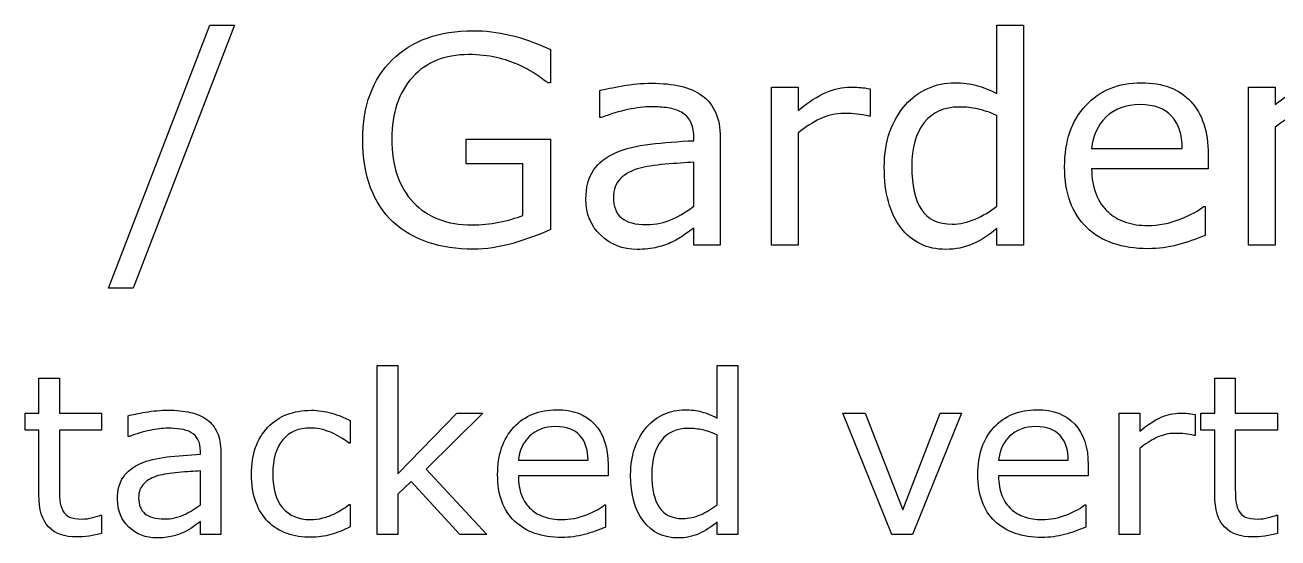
# Model space of a CAD drawing. Extents: x -13 to 750, y 12 to 2314.
# Drawn here: x 230.2 to 286.3, y 587.7 to 610.8 of the extents above; entities that cross this region are included whole.
import ezdxf

# ---------------------------------------------------------------- set-up
doc = ezdxf.new("R2010")
doc.units = 0
doc.layers.get('0').update_dxf_attribs({"linetype": 'CONTINUOUS'})

msp = doc.modelspace()

# ---------------------------------------------------------------- linework, layer by layer
at = {"color": 7}
for points in [[(239.55417, 610.7661), (235.0029, 598.9594), (233.90476, 598.9594), (238.43698, 610.7661)], [(250.86572, 587.8898), (249.65479, 587.8898), (247.46729, 590.2775), (246.87158, 589.7111), (246.87158, 587.89), (245.95361, 587.89), (245.95361, 595.4877), (246.87158, 595.4877), (246.87158, 590.6146), (249.52295, 593.3441), (250.68018, 593.3441), (248.146, 590.8246)], [(272.15479, 593.3439), (269.94775, 587.8898), (269.0249, 587.8898), (266.83252, 593.3439), (267.82861, 593.3439), (269.51807, 589.0031), (271.19287, 593.3439)]]:
    msp.add_lwpolyline(points, close=True, dxfattribs=at)
for points in [[(273.73633, 607.6947), (273.73633, 610.767), (274.92969, 610.767), (274.92969, 600.89)], [(253.71579, 609.6616), (253.71579, 608.1699), (253.60153, 608.1699)], [(264.8242, 605.9241), (264.8242, 600.89), (263.63084, 600.89), (263.63084, 607.9803), (264.8242, 607.9803), (264.8242, 606.933)], [(286.21585, 606.1839), (286.21585, 600.89), (285.02249, 600.89), (285.02249, 607.9803), (286.21585, 607.9803), (286.21585, 607.1932)], [(256.00098, 606.6158), (255.93748, 606.6158), (255.93748, 607.8282)], [(268.05516, 607.9043), (268.05518, 606.6791)], [(268.05518, 606.6791), (267.99168, 606.6791)], [(273.73633, 602.6356), (273.73633, 606.7045)], [(260.146, 605.5746), (260.146, 605.7587)], [(261.33299, 605.7017), (261.33301, 600.89)], [(252.478, 602.2221), (252.478, 604.539), (249.94528, 604.539), (249.94528, 605.6435), (253.72214, 605.6435), (253.72214, 601.5873)], [(277.98926, 605.2254), (282.05176, 605.2254)], [(260.146, 602.6356), (260.146, 604.6097)], [(283.2134, 604.9588), (283.21338, 604.3114)], [(283.21338, 604.3114), (277.98926, 604.3114)], [(260.146, 602.6358), (260.146, 602.6356)], [(273.73633, 602.6351), (273.73633, 602.6356)], [(283.01025, 602.6229), (283.07375, 602.6229), (283.07375, 601.3216)], [(261.33301, 600.89), (260.146, 600.89), (260.146, 601.6454)], [(274.92969, 600.89), (273.73633, 600.89), (273.73633, 601.6327)], [(261.19775, 593.124), (261.19775, 595.4873), (262.11572, 595.4873), (262.11572, 587.8898)], [(230.77783, 589.6721), (230.77783, 592.5725), (230.15771, 592.5725), (230.15771, 593.344), (230.77783, 593.344), (230.77783, 594.9114), (231.6958, 594.9114), (231.6958, 593.344), (233.59033, 593.344), (233.59033, 592.5725), (231.6958, 592.5725), (231.6958, 590.0872)], [(283.51221, 589.6719), (283.51221, 592.5723), (282.89209, 592.5723), (282.89209, 593.3438), (283.51221, 593.3438), (283.51221, 594.9112), (284.43018, 594.9112), (284.43018, 593.3438), (286.32471, 593.3438), (286.32471, 592.5723), (284.43018, 592.5723), (284.43018, 590.087)], [(280.1431, 591.7611), (280.1431, 587.89), (279.22513, 587.89), (279.22513, 593.3441), (280.1431, 593.3441), (280.1431, 592.5384)], [(234.83545, 592.2939), (234.78665, 592.2939), (234.78665, 593.2265)], [(244.73779, 593.0168), (244.73779, 591.9962), (244.68899, 591.9962)], [(282.62845, 593.2851), (282.62842, 592.3429)], [(261.19775, 589.2326), (261.19775, 592.3625)], [(282.62842, 592.3429), (282.57962, 592.3429)], [(238.02393, 591.4935), (238.02393, 591.6351)], [(238.93704, 591.5905), (238.93701, 587.8898)], [(252.28174, 591.2248), (255.40674, 591.2248)], [(273.81494, 591.2248), (276.93994, 591.2248)], [(238.02393, 589.2326), (238.02393, 590.7511)], [(256.30029, 590.5216), (252.28174, 590.5216)], [(256.30026, 591.0197), (256.30029, 590.5216)], [(277.8335, 590.5216), (273.81494, 590.5216)], [(277.83348, 591.0197), (277.8335, 590.5216)], [(238.02393, 589.2328), (238.02393, 589.2326)], [(244.68899, 589.242), (244.73779, 589.242), (244.73779, 588.2316)], [(256.14404, 589.2228), (256.19284, 589.2228), (256.19284, 588.2218)], [(261.19775, 589.2321), (261.19775, 589.2326)], [(277.67725, 589.2228), (277.72605, 589.2228), (277.72605, 588.2218)], [(233.54147, 588.7633), (233.59027, 588.7633), (233.59033, 587.9388)], [(238.93701, 587.8898), (238.02393, 587.8898), (238.02393, 588.4709)], [(262.11572, 587.8898), (261.19775, 587.8898), (261.19775, 588.4611)], [(286.27585, 588.7631), (286.32465, 588.7631), (286.32471, 587.9386)]]:
    msp.add_lwpolyline(points, dxfattribs=at)
for points in [[(246.61911, 609.1982), (247.50355, 610.074133), (248.715953, 610.5121), (250.25632, 610.5121)], [(250.25632, 610.5121), (250.793753, 610.5121), (251.341767, 610.446533), (251.90036, 610.3154)], [(251.90036, 610.3154), (252.463187, 610.1884), (253.06833, 609.970467), (253.71579, 609.6616)], [(245.2988, 605.6245), (245.2988, 607.135233), (245.738903, 608.326467), (246.61911, 609.1982)], [(250.0405, 609.4394), (248.982553, 609.4394), (248.144663, 609.098733), (247.52683, 608.4174)], [(251.29733, 609.3061), (250.92917, 609.394967), (250.510227, 609.4394), (250.0405, 609.4394)], [(252.29392, 608.9824), (252.001927, 609.113533), (251.66973, 609.221433), (251.29733, 609.3061)], [(253.03024, 608.5698), (252.780567, 608.7348), (252.535127, 608.872333), (252.29392, 608.9824)], [(253.60153, 608.1699), (253.47035, 608.271433), (253.27992, 608.404733), (253.03024, 608.5698)], [(247.52683, 608.4174), (246.913223, 607.740333), (246.60642, 606.822033), (246.60642, 605.6625)], [(255.93748, 607.8282), (256.170227, 607.891533), (256.506653, 607.961367), (256.94676, 608.0377)], [(256.94676, 608.0377), (257.38686, 608.113833), (257.820617, 608.1519), (258.24803, 608.1519)], [(258.24803, 608.1519), (258.747377, 608.1519), (259.181133, 608.1096), (259.5493, 608.025)], [(259.5493, 608.025), (259.921693, 607.9446), (260.243307, 607.804933), (260.51414, 607.606)], [(266.07469, 607.7391), (266.438623, 607.8999), (266.808903, 607.9803), (267.18553, 607.9803)], [(267.18553, 607.9803), (267.392883, 607.9803), (267.54311, 607.973967), (267.63621, 607.9613)], [(267.63621, 607.9613), (267.72931, 607.952633), (267.86896, 607.933633), (268.05516, 607.9043)], [(270.64502, 607.9232), (271.030113, 608.092467), (271.4279, 608.1771), (271.83838, 608.1771)], [(271.83838, 608.1771), (272.210773, 608.1771), (272.54085, 608.1369), (272.82861, 608.0565)], [(272.82861, 608.0565), (273.11637, 607.9803), (273.418943, 607.8597), (273.73633, 607.6947)], [(277.72268, 607.1551), (278.35744, 607.836433), (279.191097, 608.1771), (280.22365, 608.1771)], [(280.22365, 608.1771), (281.18003, 608.1771), (281.91636, 607.8978), (282.43264, 607.3392)], [(260.51414, 607.606), (260.78074, 607.411333), (260.983867, 607.159533), (261.12352, 606.8506)], [(264.8242, 606.933), (265.29816, 607.313867), (265.71499, 607.582567), (266.07469, 607.7391)], [(269.64209, 607.1869), (269.92985, 607.5085), (270.26416, 607.753933), (270.64502, 607.9232)], [(286.21585, 607.1932), (286.588243, 607.502133), (286.973333, 607.743367), (287.37112, 607.9169)], [(257.19434, 606.9713), (256.809247, 606.890833), (256.41146, 606.772333), (256.00098, 606.6158)], [(258.2417, 607.0982), (257.928547, 607.0982), (257.579427, 607.0559), (257.19434, 606.9713)], [(258.98437, 607.0472), (258.747397, 607.0812), (258.49984, 607.0982), (258.2417, 607.0982)], [(259.59375, 606.8504), (259.424477, 606.947733), (259.22135, 607.013333), (258.98437, 607.0472)], [(260, 606.4315), (259.9069, 606.609233), (259.771483, 606.748867), (259.59375, 606.8504)], [(261.12352, 606.8506), (261.263167, 606.541733), (261.33299, 606.158767), (261.33299, 605.7017)], [(268.94385, 605.9872), (269.11735, 606.456933), (269.350097, 606.856833), (269.64209, 607.1869)], [(272.0415, 607.0848), (271.37288, 607.0848), (270.852373, 606.852067), (270.47998, 606.3866)], [(272.87305, 607.0028), (272.619143, 607.057467), (272.34196, 607.0848), (272.0415, 607.0848)], [(273.73633, 606.7045), (273.414717, 606.848367), (273.126957, 606.9478), (272.87305, 607.0028)], [(276.77688, 604.3939), (276.77688, 605.553433), (277.092147, 606.473833), (277.72268, 607.1551)], [(280.16016, 607.1932), (279.52116, 607.1932), (279.01123, 607.0049), (278.63037, 606.6283)], [(281.57568, 606.6791), (281.26676, 607.021833), (280.79492, 607.1932), (280.16016, 607.1932)], [(282.43264, 607.3392), (282.953147, 606.7806), (283.2134, 605.987133), (283.2134, 604.9588)], [(260.146, 605.7587), (260.146, 606.0295), (260.097333, 606.253767), (260, 606.4315)], [(265.81443, 606.5525), (265.471657, 606.3917), (265.14158, 606.182233), (264.8242, 605.9241)], [(266.88084, 606.8001), (266.512673, 606.8001), (266.157203, 606.717567), (265.81443, 606.5525)], [(267.47117, 606.7681), (267.30613, 606.789433), (267.109353, 606.8001), (266.88084, 606.8001)], [(267.99168, 606.6791), (267.813947, 606.7211), (267.640443, 606.750767), (267.47117, 606.7681)], [(270.47998, 606.3866), (270.107587, 605.921067), (269.92139, 605.2609), (269.92139, 604.4061)], [(278.63037, 606.6283), (278.253743, 606.251633), (278.04004, 605.784), (277.98926, 605.2254)], [(282.05176, 605.2254), (282.04776, 605.851733), (281.889067, 606.3363), (281.57568, 606.6791)], [(287.23782, 606.7997), (286.882353, 606.6389), (286.541697, 606.433633), (286.21585, 606.1839)], [(268.68994, 604.3812), (268.68994, 604.982133), (268.774577, 605.517467), (268.94385, 605.9872)], [(245.65427, 603.4599), (245.41729, 604.077767), (245.2988, 604.7993), (245.2988, 605.6245)], [(246.60642, 605.6625), (246.60642, 604.439567), (246.928033, 603.487433), (247.57126, 602.8061)], [(256.64209, 605.035), (257.07373, 605.225467), (257.592123, 605.354533), (258.19727, 605.4222)], [(258.19727, 605.4222), (258.80241, 605.489933), (259.451987, 605.540733), (260.146, 605.5746)], [(255.65186, 604.2479), (255.884607, 604.582233), (256.214683, 604.8446), (256.64209, 605.035)], [(260.146, 604.6097), (259.782067, 604.588367), (259.35254, 604.5567), (258.85742, 604.5147)], [(255.30908, 602.9466), (255.30908, 603.484067), (255.42334, 603.917833), (255.65186, 604.2479)], [(257.68945, 604.3306), (257.346677, 604.233267), (257.069497, 604.080933), (256.85791, 603.8736)], [(258.85742, 604.5147), (258.366533, 604.4727), (257.97721, 604.411333), (257.68945, 604.3306)], [(269.43262, 601.6708), (268.9375, 602.322467), (268.68994, 603.225933), (268.68994, 604.3812)], [(269.92139, 604.4061), (269.92139, 603.563967), (270.06527, 602.922867), (270.35303, 602.4828)], [(277.76711, 601.6771), (277.106957, 602.3161), (276.77688, 603.2217), (276.77688, 604.3939)], [(277.98926, 604.3114), (277.98926, 603.875533), (278.054853, 603.494667), (278.18604, 603.1688)], [(246.66354, 601.9238), (246.227673, 602.334267), (245.89125, 602.8463), (245.65427, 603.4599)], [(256.85791, 603.8736), (256.646323, 603.670467), (256.54053, 603.389067), (256.54053, 603.0294)], [(255.97559, 601.328), (255.53125, 601.7512), (255.30908, 602.290733), (255.30908, 602.9466)], [(256.54053, 603.0294), (256.54053, 602.623133), (256.66325, 602.3163), (256.90869, 602.1089)], [(278.18604, 603.1688), (278.31722, 602.8472), (278.49707, 602.582733), (278.72559, 602.3754)], [(247.57126, 602.8061), (248.214487, 602.129033), (249.090463, 601.7905), (250.19919, 601.7905)], [(259.18115, 602.0455), (259.528157, 602.2105), (259.849773, 602.407267), (260.146, 602.6358)], [(270.35303, 602.4828), (270.64079, 602.046933), (271.102053, 601.829), (271.73682, 601.829)], [(272.76514, 602.0511), (273.11214, 602.203433), (273.43587, 602.3981), (273.73633, 602.6351)], [(278.72559, 602.3754), (278.945637, 602.172267), (279.20589, 602.0199), (279.50635, 601.9183)], [(281.96289, 602.0516), (282.453777, 602.246267), (282.802897, 602.4367), (283.01025, 602.6229)], [(248.23142, 601.0097), (247.617813, 601.212833), (247.095187, 601.517533), (246.66354, 601.9238)], [(250.19919, 601.7905), (250.605437, 601.7905), (251.00957, 601.8307), (251.41159, 601.9111)], [(251.41159, 601.9111), (251.817843, 601.9915), (252.173313, 602.095167), (252.478, 602.2221)], [(256.90869, 602.1089), (257.154137, 601.905833), (257.52865, 601.8043), (258.03223, 601.8043)], [(258.03223, 601.8043), (258.45117, 601.8043), (258.834143, 601.8847), (259.18115, 602.0455)], [(271.73682, 601.829), (272.07536, 601.829), (272.418133, 601.903033), (272.76514, 602.0511)], [(279.50635, 601.9183), (279.811037, 601.816767), (280.145347, 601.766), (280.50928, 601.766)], [(280.50928, 601.766), (280.9917, 601.766), (281.476237, 601.8612), (281.96289, 602.0516)], [(253.72214, 601.5873), (253.20586, 601.350367), (252.640917, 601.143033), (252.02731, 600.9653)], [(257.60059, 600.6932), (256.96159, 600.6932), (256.419923, 600.9048), (255.97559, 601.328)], [(259.71436, 601.3407), (259.53662, 601.213767), (259.363117, 601.1122), (259.19385, 601.036)], [(260.146, 601.6454), (260.0402, 601.573467), (259.89632, 601.4719), (259.71436, 601.3407)], [(271.45117, 600.6932), (270.604817, 600.6932), (269.931967, 601.019067), (269.43262, 601.6708)], [(273.73633, 601.6327), (273.393557, 601.336433), (273.03597, 601.1058), (272.66357, 600.9408)], [(280.52199, 600.725), (279.345557, 600.725), (278.427263, 601.042367), (277.76711, 601.6771)], [(283.07375, 601.3216), (282.67173, 601.152333), (282.26125, 601.010567), (281.84231, 600.8963)], [(250.25632, 600.705), (249.519993, 600.705), (248.845027, 600.806567), (248.23142, 601.0097)], [(252.02731, 600.9653), (251.417937, 600.791767), (250.827607, 600.705), (250.25632, 600.705)], [(258.5083, 600.7948), (258.25016, 600.727067), (257.94759, 600.6932), (257.60059, 600.6932)], [(259.19385, 601.036), (258.994957, 600.938667), (258.76644, 600.858267), (258.5083, 600.7948)], [(272.66357, 600.9408), (272.291177, 600.775733), (271.887043, 600.6932), (271.45117, 600.6932)], [(281.84231, 600.8963), (281.423363, 600.7821), (280.983257, 600.725), (280.52199, 600.725)], [(234.78665, 593.2265), (234.96569, 593.275167), (235.22448, 593.328867), (235.56302, 593.3876)], [(235.56302, 593.3876), (235.90156, 593.446267), (236.235217, 593.4756), (236.56399, 593.4756)], [(236.56399, 593.4756), (236.94811, 593.4756), (237.28177, 593.442933), (237.56497, 593.3776)], [(237.56497, 593.3776), (237.85143, 593.3156), (238.098827, 593.208167), (238.30716, 593.0553)], [(241.04639, 592.7091), (241.537923, 593.216967), (242.18571, 593.4709), (242.98975, 593.4709)], [(242.98975, 593.4709), (243.30225, 593.4709), (243.608237, 593.426933), (243.90771, 593.339)], [(243.90771, 593.339), (244.21045, 593.251133), (244.487143, 593.143733), (244.73779, 593.0168)], [(252.07663, 592.7091), (252.56491, 593.233233), (253.206187, 593.4953), (254.00046, 593.4953)], [(254.00046, 593.4953), (254.736133, 593.4953), (255.30254, 593.280433), (255.69968, 592.8507)], [(258.81982, 593.3), (259.116047, 593.4302), (259.422037, 593.4953), (259.73779, 593.4953)], [(259.73779, 593.4953), (260.02425, 593.4953), (260.278157, 593.4643), (260.49951, 593.4023)], [(260.49951, 593.4023), (260.720863, 593.343633), (260.95361, 593.250867), (261.19775, 593.124)], [(273.60984, 592.7091), (274.098127, 593.233233), (274.739403, 593.4953), (275.53367, 593.4953)], [(275.53367, 593.4953), (276.26935, 593.4953), (276.835757, 593.280433), (277.23289, 592.8507)], [(281.10501, 593.1586), (281.384957, 593.282267), (281.669787, 593.3441), (281.9595, 593.3441)], [(281.9595, 593.3441), (282.119007, 593.3441), (282.234567, 593.3391), (282.30618, 593.3291)], [(282.30618, 593.3291), (282.377793, 593.322433), (282.485217, 593.307767), (282.62845, 593.2851)], [(238.30716, 593.0553), (238.51224, 592.905567), (238.66849, 592.7119), (238.77591, 592.4743)], [(255.69968, 592.8507), (256.100067, 592.421033), (256.30026, 591.8107), (256.30026, 591.0197)], [(258.04834, 592.7335), (258.269693, 592.9809), (258.526853, 593.169733), (258.81982, 593.3)], [(277.23289, 592.8507), (277.633283, 592.421033), (277.83348, 591.8107), (277.83348, 591.0197)], [(280.1431, 592.5384), (280.50768, 592.8314), (280.828317, 593.038133), (281.10501, 593.1586)], [(235.75342, 592.5673), (235.457193, 592.5053), (235.151203, 592.414167), (234.83545, 592.2939)], [(236.55908, 592.6653), (236.318193, 592.6653), (236.04964, 592.632633), (235.75342, 592.5673)], [(237.13037, 592.6263), (236.948077, 592.6523), (236.757647, 592.6653), (236.55908, 592.6653)], [(237.59912, 592.475), (237.468913, 592.549867), (237.312663, 592.6003), (237.13037, 592.6263)], [(237.91162, 592.1527), (237.840007, 592.289433), (237.73584, 592.396867), (237.59912, 592.475)], [(238.77591, 592.4743), (238.88333, 592.236633), (238.93704, 591.942033), (238.93704, 591.5905)], [(240.31396, 590.6095), (240.31396, 591.501433), (240.558103, 592.2013), (241.04639, 592.7091)], [(242.95071, 592.675), (242.429877, 592.675), (242.018093, 592.4992), (241.71536, 592.1476)], [(243.81985, 592.4992), (243.52363, 592.6164), (243.233917, 592.675), (242.95071, 592.675)], [(244.68899, 591.9962), (244.409043, 592.214333), (244.11933, 592.382), (243.81985, 592.4992)], [(251.34909, 590.5851), (251.34909, 591.477033), (251.591603, 592.185033), (252.07663, 592.7091)], [(252.7749, 592.3039), (252.485187, 592.014167), (252.3208, 591.654467), (252.28174, 591.2248)], [(253.95166, 592.7384), (253.460127, 592.7384), (253.067873, 592.593567), (252.7749, 592.3039)], [(255.04053, 592.3429), (254.802897, 592.606567), (254.43994, 592.7384), (253.95166, 592.7384)], [(255.40674, 591.2248), (255.403407, 591.706533), (255.281337, 592.079233), (255.04053, 592.3429)], [(257.51123, 591.8107), (257.644697, 592.172033), (257.823733, 592.479633), (258.04834, 592.7335)], [(259.89404, 592.6549), (259.37972, 592.6549), (258.97933, 592.475867), (258.69287, 592.1178)], [(260.53369, 592.5919), (260.338377, 592.6339), (260.12516, 592.6549), (259.89404, 592.6549)], [(261.19775, 592.3625), (260.950357, 592.473167), (260.729003, 592.549633), (260.53369, 592.5919)], [(272.8823, 590.5851), (272.8823, 591.477033), (273.124813, 592.185033), (273.60984, 592.7091)], [(274.30811, 592.3039), (274.018397, 592.014167), (273.854007, 591.654467), (273.81494, 591.2248)], [(275.48486, 592.7384), (274.993327, 592.7384), (274.601077, 592.593567), (274.30811, 592.3039)], [(276.57373, 592.3429), (276.336103, 592.606567), (275.973147, 592.7384), (275.48486, 592.7384)], [(276.93994, 591.2248), (276.936607, 591.706533), (276.814537, 592.079233), (276.57373, 592.3429)], [(280.90482, 592.2445), (280.641147, 592.120767), (280.38724, 591.959633), (280.1431, 591.7611)], [(281.72513, 592.4349), (281.441923, 592.4349), (281.168487, 592.371433), (280.90482, 592.2445)], [(282.17923, 592.4109), (282.052277, 592.4269), (281.90091, 592.4349), (281.72513, 592.4349)], [(282.57962, 592.3429), (282.4429, 592.375567), (282.309437, 592.398233), (282.17923, 592.4109)], [(238.02393, 591.6351), (238.02393, 591.843433), (237.986493, 592.015967), (237.91162, 592.1527)], [(241.71536, 592.1476), (241.41588, 591.799333), (241.26614, 591.286633), (241.26614, 590.6095)], [(257.31592, 590.5753), (257.31592, 591.037567), (257.381023, 591.449367), (257.51123, 591.8107)], [(258.69287, 592.1178), (258.40641, 591.759733), (258.26318, 591.251933), (258.26318, 590.5944)], [(234.56689, 590.473), (234.74593, 590.730133), (234.999837, 590.931967), (235.32861, 591.0785)], [(235.32861, 591.0785), (235.660643, 591.224967), (236.059407, 591.324233), (236.5249, 591.3763)], [(236.5249, 591.3763), (236.990393, 591.4283), (237.49007, 591.467367), (238.02393, 591.4935)], [(236.13428, 590.5365), (235.870607, 590.461633), (235.65739, 590.344433), (235.49463, 590.1849)], [(237.03271, 590.6781), (236.65511, 590.645433), (236.355633, 590.598233), (236.13428, 590.5365)], [(238.02393, 590.7511), (237.743977, 590.7351), (237.41357, 590.710767), (237.03271, 590.6781)], [(240.50928, 589.3546), (240.379067, 589.712733), (240.31396, 590.131033), (240.31396, 590.6095)], [(241.26614, 590.6095), (241.26614, 589.951967), (241.412627, 589.4458), (241.7056, 589.091)], [(252.11081, 588.4953), (251.602997, 588.986833), (251.34909, 589.683433), (251.34909, 590.5851)], [(252.28174, 590.5216), (252.28174, 590.186333), (252.332197, 589.893367), (252.43311, 589.6427)], [(257.88721, 588.4904), (257.50635, 588.991667), (257.31592, 589.686633), (257.31592, 590.5753)], [(258.26318, 590.5944), (258.26318, 589.9466), (258.373857, 589.453433), (258.59521, 589.1149)], [(273.64402, 588.4953), (273.136207, 588.986833), (272.8823, 589.683433), (272.8823, 590.5851)], [(273.81494, 590.5216), (273.81494, 590.186333), (273.865397, 589.893367), (273.96631, 589.6427)], [(231.6958, 590.0872), (231.6958, 589.800733), (231.7023, 589.5761), (231.7153, 589.4133)], [(234.30322, 589.472), (234.30322, 589.8854), (234.39111, 590.219067), (234.56689, 590.473)], [(235.49463, 590.1849), (235.33187, 590.028633), (235.25049, 589.812167), (235.25049, 589.5355)], [(284.43018, 590.087), (284.43018, 589.800533), (284.43668, 589.5759), (284.44968, 589.4131)], [(231.2124, 588.2317), (230.922687, 588.531167), (230.77783, 589.0113), (230.77783, 589.6721)], [(231.7153, 589.4133), (231.7283, 589.253833), (231.773873, 589.1041), (231.85202, 588.9641)], [(234.81592, 588.2269), (234.47412, 588.552433), (234.30322, 588.967467), (234.30322, 589.472)], [(235.25049, 589.5355), (235.25049, 589.223033), (235.34489, 588.987033), (235.53369, 588.8275)], [(252.43311, 589.6427), (252.534017, 589.3953), (252.67236, 589.191867), (252.84814, 589.0324)], [(273.96631, 589.6427), (274.067223, 589.3953), (274.20557, 589.191867), (274.38135, 589.0324)], [(283.94678, 588.2315), (283.657067, 588.530967), (283.51221, 589.0111), (283.51221, 589.6719)], [(284.44968, 589.4131), (284.46268, 589.253633), (284.508253, 589.1039), (284.5864, 588.9639)], [(231.85202, 588.9641), (231.923633, 588.8339), (232.02129, 588.737867), (232.14499, 588.676)], [(235.53369, 588.8275), (235.72249, 588.671233), (236.010577, 588.5931), (236.39795, 588.5931)], [(237.28174, 588.7787), (237.548667, 588.905633), (237.796063, 589.057), (238.02393, 589.2328)], [(241.06104, 588.466), (240.823407, 588.700333), (240.639487, 588.996533), (240.50928, 589.3546)], [(241.7056, 589.091), (242.00182, 588.7394), (242.416857, 588.5636), (242.95071, 588.5636)], [(244.0347, 588.827), (244.16816, 588.895333), (244.293483, 588.966933), (244.41067, 589.0418)], [(244.41067, 589.0418), (244.527863, 589.119933), (244.620637, 589.186667), (244.68899, 589.242)], [(252.84814, 589.0324), (253.017413, 588.876133), (253.21761, 588.758933), (253.44873, 588.6808)], [(255.33838, 588.7834), (255.715987, 588.933133), (255.98454, 589.0796), (256.14404, 589.2228)], [(258.59521, 589.1149), (258.81657, 588.779633), (259.17139, 588.612), (259.65967, 588.612)], [(260.45068, 588.7829), (260.717607, 588.900033), (260.96663, 589.049767), (261.19775, 589.2321)], [(274.38135, 589.0324), (274.550617, 588.876133), (274.75081, 588.758933), (274.98193, 588.6808)], [(276.87158, 588.7834), (277.249187, 588.933133), (277.517743, 589.0796), (277.67725, 589.2228)], [(284.5864, 588.9639), (284.658013, 588.8337), (284.755667, 588.737667), (284.87936, 588.6758)], [(232.14499, 588.676), (232.271943, 588.617333), (232.464, 588.588), (232.72116, 588.588)], [(232.72116, 588.588), (232.8709, 588.588), (233.02715, 588.609), (233.18991, 588.651)], [(233.18991, 588.651), (233.35267, 588.696333), (233.469857, 588.733767), (233.54147, 588.7633)], [(236.39795, 588.5931), (236.720217, 588.5931), (237.014813, 588.654967), (237.28174, 588.7787)], [(238.02393, 588.4709), (237.94255, 588.415567), (237.83187, 588.337433), (237.69189, 588.2365)], [(241.90576, 587.9386), (241.576987, 588.0558), (241.295413, 588.2316), (241.06104, 588.466)], [(242.95071, 588.5636), (243.136257, 588.5636), (243.32506, 588.587933), (243.51712, 588.6366)], [(243.51712, 588.6366), (243.70918, 588.685267), (243.881707, 588.748733), (244.0347, 588.827)], [(254.22995, 587.7628), (253.325003, 587.7628), (252.618623, 588.006967), (252.11081, 588.4953)], [(253.44873, 588.6808), (253.683103, 588.602667), (253.940263, 588.5636), (254.22021, 588.5636)], [(254.22021, 588.5636), (254.59131, 588.5636), (254.964033, 588.636867), (255.33838, 588.7834)], [(259.43994, 587.7384), (258.7889, 587.7384), (258.271323, 587.989067), (257.88721, 588.4904)], [(259.65967, 588.612), (259.920083, 588.612), (260.183753, 588.668967), (260.45068, 588.7829)], [(261.19775, 588.4611), (260.934083, 588.233233), (260.65902, 588.055833), (260.37256, 587.9289)], [(275.76316, 587.7628), (274.858213, 587.7628), (274.151833, 588.006967), (273.64402, 588.4953)], [(274.98193, 588.6808), (275.21631, 588.602667), (275.473473, 588.5636), (275.75342, 588.5636)], [(275.75342, 588.5636), (276.124513, 588.5636), (276.497233, 588.636867), (276.87158, 588.7834)], [(284.87936, 588.6758), (285.006313, 588.617133), (285.198373, 588.5878), (285.45554, 588.5878)], [(285.45554, 588.5878), (285.60528, 588.5878), (285.76153, 588.6088), (285.92429, 588.6508)], [(285.92429, 588.6508), (286.08705, 588.696133), (286.204237, 588.733567), (286.27585, 588.7631)], [(232.48193, 587.7825), (231.92529, 587.7825), (231.502113, 587.932233), (231.2124, 588.2317)], [(233.02393, 587.8265), (232.822103, 587.797167), (232.641437, 587.7825), (232.48193, 587.7825)], [(233.59033, 587.9388), (233.417803, 587.893467), (233.229003, 587.856033), (233.02393, 587.8265)], [(236.06592, 587.7386), (235.57438, 587.7386), (235.157713, 587.901367), (234.81592, 588.2269)], [(236.76416, 587.8166), (236.565593, 587.7646), (236.332847, 587.7386), (236.06592, 587.7386)], [(237.2915, 588.0021), (237.138507, 587.927233), (236.962727, 587.8654), (236.76416, 587.8166)], [(237.69189, 588.2365), (237.555177, 588.138833), (237.421713, 588.0607), (237.2915, 588.0021)], [(242.98975, 587.7677), (242.59587, 587.7677), (242.23454, 587.824667), (241.90576, 587.9386)], [(243.86377, 587.8898), (243.59033, 587.8084), (243.29899, 587.7677), (242.98975, 587.7677)], [(244.73779, 588.2316), (244.431803, 588.085133), (244.140463, 587.9712), (243.86377, 587.8898)], [(255.24558, 587.8947), (254.923313, 587.806767), (254.58477, 587.7628), (254.22995, 587.7628)], [(256.19284, 588.2218), (255.883593, 588.0916), (255.56784, 587.982567), (255.24558, 587.8947)], [(260.37256, 587.9289), (260.0861, 587.8019), (259.775227, 587.7384), (259.43994, 587.7384)], [(276.77879, 587.8947), (276.456523, 587.806767), (276.11798, 587.7628), (275.76316, 587.7628)], [(277.72605, 588.2218), (277.41681, 588.0916), (277.101057, 587.982567), (276.77879, 587.8947)], [(285.21631, 587.7823), (284.65967, 587.7823), (284.236493, 587.932033), (283.94678, 588.2315)], [(285.7583, 587.8263), (285.55648, 587.796967), (285.375817, 587.7823), (285.21631, 587.7823)], [(286.32471, 587.9386), (286.152183, 587.893267), (285.96338, 587.855833), (285.7583, 587.8263)]]:
    msp.add_open_spline(points, degree=3, dxfattribs=at)

doc.saveas('drawing.dxf')
